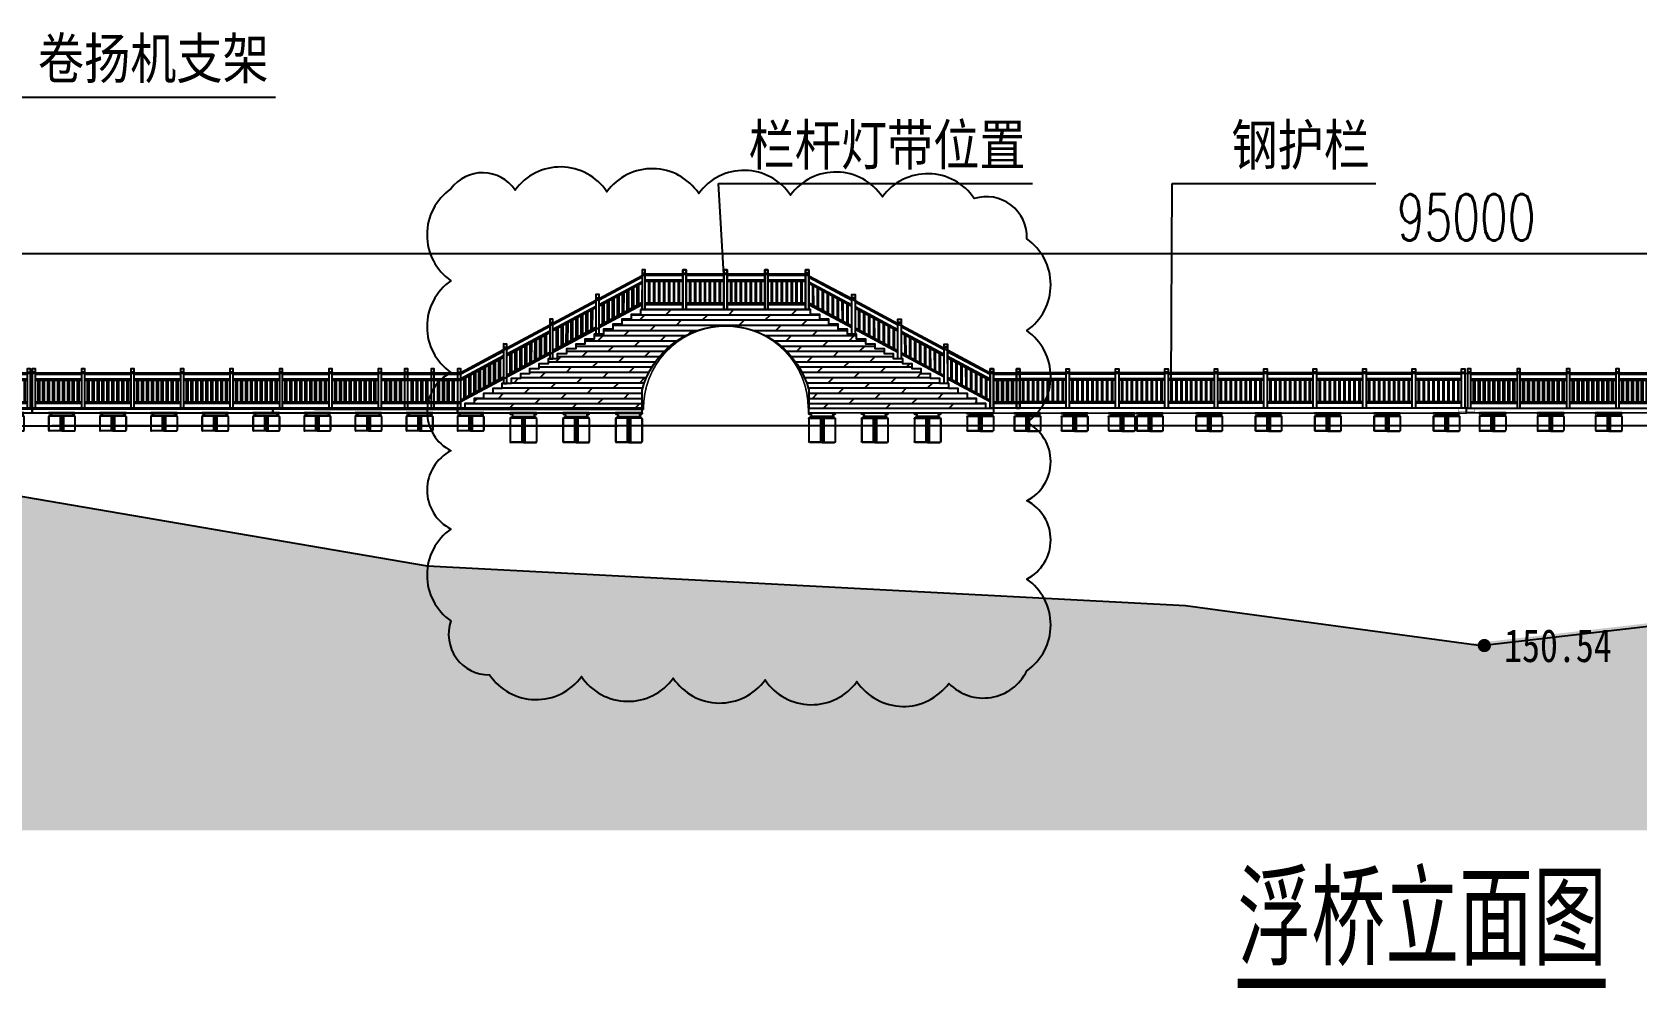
# Model space of a CAD drawing. Header units: millimetres. Extents: x -1471591 to 944464, y -468930 to 547002.
# Drawn here: x -970363 to -921687, y 143863 to 172861 of the extents above; entities that cross this region are included whole.
import ezdxf
from ezdxf.enums import TextEntityAlignment as Align

# ---------------------------------------------------------------- set-up
doc = ezdxf.new("R2010")
doc.units = ezdxf.units.MM
doc.header["$LTSCALE"] = 10
doc.header["$PDMODE"] = 35
for name, color, linetype in [('DIM_LEAD', 3, 'Continuous'), ('DIM_SYMB', 3, 'Continuous'), ('GCD', 252, 'Continuous'), ('L-WATER水景', 5, 'Continuous'), ('PUB_TEXT', 7, 'Continuous'), ('W-FLOAT_BOWL浮筒', 253, 'Continuous'), ('W-PLASTIC_RAILINGS塑木栏杆', 210, 'Continuous'), ('W-STEEL_FRAME钢架', 3, 'Continuous'), ('W-WOOD_FLOOR木地板', 30, 'Continuous')]:
    doc.layers.add(name, color=color, linetype=linetype)
doc.styles.add('_TCH_DIM', font='SIMPLEX.shx', dxfattribs={"bigfont": 'hztxt.shx'})
doc.styles.get("Standard").update_dxf_attribs({"font": 'simplex.shx', "width": 0.8, "bigfont": 'hztxt.shx'})
doc.styles.add('STANDARD_T3', font='simplex.shx', dxfattribs={"width": 0.7, "bigfont": 'hztxt.shx'})
doc.styles.add('宋体', font='', dxfattribs={"height": 1.25, "bigfont": 'hztxt.shx'})
doc.styles.get('宋体').set_extended_font_data('SimSun')
doc.dimstyles.new('W&&400', dxfattribs={"dimtxt": 1400, "dimasz": 400, "dimexe": 1000, "dimexo": 1200, "dimgap": 400, "dimtad": 1, "dimdec": 0, "dimzin": 0, "dimdsep": 46, "dimtxsty": 'STANDARD_T3', "dimcen": 0.09, "dimclrd": 1, "dimclre": 1, "dimclrt": 7, "dimazin": 2, "dimtfac": 1, "dimtdec": 0, "dimtix": 1, "dimtmove": 2, "dimatfit": 3, "dimfxl": 0, "dimtolj": 1, "dimtzin": 0, "dimarcsym": 0})

# ---------------------------------------------------------------- blocks, each defined once
blk = doc.blocks.new('$matou$00000066')
for p, q in [((400, 275), (-400, 275)), ((-400, 275), (-400, 260)), ((-400, 164), (-400, -256)), ((-396, 165), (-396, -256)), ((391, 176), (-391, 176)), ((-387, 183), (-335, 201)), ((-386, 271), (386, 271)), ((-338, 249), (-386, 249)), ((-386, 179), (-334, 197)), ((-338, 245), (-385, 245)), ((-330, 237), (-330, 208)), ((-326, 237), (-326, 208)), ((-326, 205), (326, 205)), ((-50, 176), (-50, -271)), ((0, 176), (0, -271)), ((0, 176), (0, -271)), ((50, 176), (50, -271)), ((326, 237), (326, 208)), ((330, 237), (330, 208)), ((386, 179), (334, 197)), ((387, 183), (335, 201)), ((338, 249), (386, 249)), ((338, 245), (385, 245)), ((396, 165), (396, -256)), ((400, 275), (400, 260)), ((400, 164), (400, -256)), ((0, -271), (-381, -271)), ((0, -275), (-381, -275)), ((0, -271), (381, -271)), ((0, -275), (381, -275))]:
    blk.add_line(p, q)
for centre, radius, start, end in [((-385, 260), 15, 180, 270), ((-380, 164), 20, 109.1798, 180), ((-386, 260), 11, 90, 270), ((-381, 165), 15, 109.1798, 180), ((-338, 237), 12, 0, 90), ((-338, 237), 8, 0, 90), ((-338, 208), 8, 289.1798, 0), ((-338, 208), 12, 289.1798, 0), ((338, 237), 12, 90, 180), ((338, 208), 12, 180, 250.8202), ((338, 237), 8, 90, 180), ((338, 208), 8, 180, 250.8202), ((385, 260), 15, 270, 0), ((386, 260), 11, 270, 90), ((381, 165), 15, 0, 70.8202), ((380, 164), 20, 0, 70.8202), ((-381, -256), 19, 180, 270), ((-381, -256), 15, 180, 270), ((381, -256), 19, 270, 0), ((381, -256), 15, 270, 0)]:
    blk.add_arc(centre, radius, start, end)
blk = doc.blocks.new('*U64')
at = {"layer": 'W-FLOAT_BOWL浮筒', "yscale": -1, "rotation": 180}
blk.add_blockref('$matou$00000066', (0, 0), dxfattribs=at)
blk = doc.blocks.new('*U65')
at = {"color": 0, "linetype": 'ByBlock', "lineweight": -2}
for p in [(0, 0), (1800, 0), (3600, 0), (5400, 0), (7200, 0), (9000, 0)]:
    blk.add_blockref('*U64', p, dxfattribs=at)
blk = doc.blocks.new('*U66')
at = {"layer": 'W-FLOAT_BOWL浮筒', "yscale": -1, "rotation": 180}
blk.add_blockref('$matou$00000066', (0, 0), dxfattribs=at)
blk = doc.blocks.new('*U67')
at = {"color": 0, "linetype": 'ByBlock', "lineweight": -2}
for p in [(0, 0), (1760, 0), (3520, 0), (5280, 0), (7040, 0), (8800, 0)]:
    blk.add_blockref('*U66', p, dxfattribs=at)
blk = doc.blocks.new('GC200')
at = {"layer": 'GCD', "const_width": 0.2, "flags": 128}
blk.add_lwpolyline([(-0.1, 0, 1), (0.1, 0, 1)], format="xyb", close=True, dxfattribs=at)
blk = doc.blocks.new('*D831')
at = {"color": 1, "lineweight": -2, "transparency": 16777216}
for p, q in [((-974363, 162648), (-974363, 167140)), ((-879363, 162648), (-879363, 167140)), ((-973963, 166140), (-879763, 166140))]:
    blk.add_line(p, q, dxfattribs=at)
at = {"color": 1, "transparency": 16777216}
for points in [[(-973963, 166206), (-973963, 166073), (-974363, 166140)], [(-879763, 166206), (-879763, 166073), (-879363, 166140)]]:
    blk.add_solid(points, dxfattribs=at)
at = {"layer": 'Defpoints', "color": 0, "transparency": 16777216}
for p in [(-879363, 166140), (-974363, 161448), (-879363, 161448)]:
    blk.add_point(p, dxfattribs=at)
at = {"color": 7, "transparency": 16777216, "insert": (-926863, 167240), "char_height": 1400, "attachment_point": 5, "style": 'STANDARD_T3'}
blk.add_mtext('\\A1;95000', dxfattribs=at)
blk = doc.blocks.new('*U1518')
at = {"layer": 'W-PLASTIC_RAILINGS塑木栏杆'}
blk.add_lwpolyline([(-20, 330), (20, 330), (20, -330), (-20, -330)], close=True, dxfattribs=at)
blk = doc.blocks.new('*U1517')
at = {"layer": 'W-PLASTIC_RAILINGS塑木栏杆', "color": 0, "linetype": 'ByBlock', "lineweight": -2}
for p in [(0, 0), (150, 0), (300, 0), (450, 0), (600, 0), (750, 0)]:
    blk.add_blockref('*U1518', p, dxfattribs=at)
at = {"layer": 'W-PLASTIC_RAILINGS塑木栏杆', "color": 0, "linetype": 'ByBlock', "lineweight": -2, "transparency": 16777216}
blk.add_blockref('*U1518', (900, 0), dxfattribs=at)
blk = doc.blocks.new('*U1507')
at = {"layer": 'W-PLASTIC_RAILINGS塑木栏杆'}
for p, q in [((-570, 600), (-670, 600)), ((-670, 600), (-670, -600)), ((-570, 600), (-670, 600)), ((-670, 600), (-670, -600)), ((-670, 500), (-570, 500)), ((-570, -600), (-570, 600)), ((-570, -600), (-570, 600)), ((570, 500), (670, 500)), ((-670, 480), (-570, 480)), ((-570, 476), (570, 476)), ((-570, 436), (570, 436)), ((-570, 296), (570, 296)), ((-570, 256), (570, 256)), ((570, 480), (670, 480)), ((-570, -404), (570, -404)), ((-570, -449), (570, -449)), ((-670, -600), (-570, -600)), ((-670, -600), (-570, -600))]:
    blk.add_line(p, q, dxfattribs=at)
for points in [[(-670, -600), (-570, -600), (-570, 600), (-670, 600)], [(570, -600), (670, -600), (670, 600), (570, 600)], [(670, -600), (570, -600), (570, 600), (670, 600)]]:
    blk.add_lwpolyline(points, close=True, dxfattribs=at)
at = {"layer": 'W-PLASTIC_RAILINGS塑木栏杆', "xscale": -1}
blk.add_blockref('*U1517', (450, -74), dxfattribs=at)
blk = doc.blocks.new('*U1508')
at = {"color": 0, "linetype": 'ByBlock', "lineweight": -2, "transparency": 16777216}
for p in [(0, 0), (1240, 0), (2480, 0), (3720, 0)]:
    blk.add_blockref('*U1507', p, dxfattribs=at)
blk = doc.blocks.new('*U1519')
at = {"layer": 'W-PLASTIC_RAILINGS塑木栏杆'}
blk.add_lwpolyline([(114, 0), (159, 0), (-124, -526), (-169, -526)], close=True, dxfattribs=at)
blk = doc.blocks.new('*U1520')
at = {"layer": 'W-PLASTIC_RAILINGS塑木栏杆', "color": 0, "linetype": 'ByBlock', "lineweight": -2, "transparency": 16777216, "rotation": 28.17859010995901}
for p in [(-507021, -259483), (-506871, -259403), (-506721, -259322), (-507770, -259884), (-507620, -259804), (-507470, -259724), (-507321, -259643), (-507171, -259563)]:
    blk.add_blockref('*U1519', p, dxfattribs=at)
blk = doc.blocks.new('*U1513')
at = {"layer": 'W-PLASTIC_RAILINGS塑木栏杆'}
for p, q in [((1795, 562), (320, 580)), ((1817, 602), (342, 620)), ((346, 834), (433, 785)), ((346, 834), (433, 785)), ((346, 834), (433, 785)), ((355, 851), (443, 803)), ((355, 851), (443, 803)), ((355, 851), (443, 803)), ((1884, 724), (409, 742)), ((1906, 764), (431, 782)), ((1934, 814), (2021, 766)), ((1934, 814), (2021, 766)), ((1934, 814), (2021, 766)), ((1943, 832), (2031, 784)), ((1943, 832), (2031, 784)), ((1943, 832), (2031, 784)), ((1485, 0), (10, 18)), ((1506, 40), (32, 58))]:
    blk.add_line(p, q, dxfattribs=at)
for points in [[(-176, -112), (-88, -160), (491, 890), (403, 939)], [(-176, -112), (-88, -160), (491, 890), (403, 939)], [(-176, -112), (-88, -160), (491, 890), (403, 939)], [(1412, -131), (1500, -180), (2079, 871), (1992, 919)], [(1412, -131), (1500, -180), (2079, 871), (1992, 919)], [(1412, -131), (1500, -180), (2079, 871), (1992, 919)]]:
    blk.add_lwpolyline(points, close=True, dxfattribs=at)
at = {"layer": 'W-PLASTIC_RAILINGS塑木栏杆', "rotation": 331.1254808065768}
blk.add_blockref('*U1520', (570466, -17043), dxfattribs=at)
blk = doc.blocks.new('*U1514')
at = {"color": 0, "linetype": 'ByBlock', "lineweight": -2, "transparency": 16777216, "rotation": 28.87451919342321}
blk.add_blockref('*U1513', (-469610, -271735), dxfattribs=at)
blk = doc.blocks.new('*U1509')
at = {"rotation": 331.8214098900404}
blk.add_blockref('*U1514', (542261, 17751), dxfattribs=at)
blk = doc.blocks.new('*U1510')
at = {"color": 0, "linetype": 'ByBlock', "lineweight": -2, "transparency": 16777216, "rotation": 28.17859010995937}
for p in [(-953164, 163901), (-954564, 163152), (-955964, 162402), (-957363, 161652)]:
    blk.add_blockref('*U1509', p, dxfattribs=at)
blk = doc.blocks.new('*U1521')
at = {"layer": 'W-PLASTIC_RAILINGS塑木栏杆'}
blk.add_lwpolyline([(114, 0), (159, 0), (-124, -526), (-169, -526)], close=True, dxfattribs=at)
blk = doc.blocks.new('*U1522')
at = {"layer": 'W-PLASTIC_RAILINGS塑木栏杆', "color": 0, "linetype": 'ByBlock', "lineweight": -2, "transparency": 16777216, "rotation": 28.17859010995901}
for p in [(-507021, -259483), (-506871, -259403), (-506721, -259322), (-507770, -259884), (-507620, -259804), (-507470, -259724), (-507321, -259643), (-507171, -259563)]:
    blk.add_blockref('*U1521', p, dxfattribs=at)
blk = doc.blocks.new('*U1515')
at = {"layer": 'W-PLASTIC_RAILINGS塑木栏杆'}
for p, q in [((1795, 562), (320, 580)), ((1817, 602), (342, 620)), ((346, 834), (433, 785)), ((346, 834), (433, 785)), ((346, 834), (433, 785)), ((355, 851), (443, 803)), ((355, 851), (443, 803)), ((355, 851), (443, 803)), ((1884, 724), (409, 742)), ((1906, 764), (431, 782)), ((1934, 814), (2021, 766)), ((1934, 814), (2021, 766)), ((1934, 814), (2021, 766)), ((1943, 832), (2031, 784)), ((1943, 832), (2031, 784)), ((1943, 832), (2031, 784)), ((1485, 0), (10, 18)), ((1506, 40), (32, 58))]:
    blk.add_line(p, q, dxfattribs=at)
for points in [[(-176, -112), (-88, -160), (491, 890), (403, 939)], [(-176, -112), (-88, -160), (491, 890), (403, 939)], [(-176, -112), (-88, -160), (491, 890), (403, 939)], [(1412, -131), (1500, -180), (2079, 871), (1992, 919)], [(1412, -131), (1500, -180), (2079, 871), (1992, 919)], [(1412, -131), (1500, -180), (2079, 871), (1992, 919)]]:
    blk.add_lwpolyline(points, close=True, dxfattribs=at)
at = {"layer": 'W-PLASTIC_RAILINGS塑木栏杆', "rotation": 331.1254808065768}
blk.add_blockref('*U1522', (570466, -17043), dxfattribs=at)
blk = doc.blocks.new('*U1516')
at = {"color": 0, "linetype": 'ByBlock', "lineweight": -2, "transparency": 16777216, "rotation": 28.87451919342321}
blk.add_blockref('*U1515', (-469610, -271735), dxfattribs=at)
blk = doc.blocks.new('*U1511')
at = {"rotation": 331.8214098900404}
blk.add_blockref('*U1516', (542261, 17751), dxfattribs=at)
blk = doc.blocks.new('*U1512')
at = {"color": 0, "linetype": 'ByBlock', "lineweight": -2, "transparency": 16777216, "rotation": 28.17859010995963}
for p in [(-465410, -269465), (-466810, -270215), (-468210, -270965), (-469610, -271715)]:
    blk.add_blockref('*U1511', p, dxfattribs=at)
blk = doc.blocks.new('*U1504')
at = {"layer": 'W-FLOAT_BOWL浮筒', "yscale": -1.636363636362559, "rotation": 180}
blk.add_blockref('$matou$00000066', (0, 0), dxfattribs=at)
blk = doc.blocks.new('*U1503')
at = {"color": 0, "linetype": 'ByBlock', "lineweight": -2}
for p in [(0, 0), (1600, 0), (3200, 0)]:
    blk.add_blockref('*U1504', p, dxfattribs=at)
blk = doc.blocks.new('*U1506')
at = {"layer": 'W-FLOAT_BOWL浮筒', "yscale": -1.636363636362559, "rotation": 180}
blk.add_blockref('$matou$00000066', (0, 0), dxfattribs=at)
blk = doc.blocks.new('*U1505')
at = {"color": 0, "linetype": 'ByBlock', "lineweight": -2}
for p in [(0, 0), (1600, 0), (3200, 0)]:
    blk.add_blockref('*U1506', p, dxfattribs=at)
blk = doc.blocks.new('*U1523')
at = {"layer": 'W-FLOAT_BOWL浮筒', "yscale": -1, "rotation": 180}
blk.add_blockref('$matou$00000066', (0, 0), dxfattribs=at)
blk = doc.blocks.new('*U1524')
at = {"color": 0, "linetype": 'ByBlock', "lineweight": -2, "transparency": 16777216}
for p in [(0, 0), (1430, 0), (2860, 0), (4290, 0)]:
    blk.add_blockref('*U1523', p, dxfattribs=at)
blk = doc.blocks.new('*U1527')
at = {"layer": 'W-PLASTIC_RAILINGS塑木栏杆'}
blk.add_lwpolyline([(-20, 330), (20, 330), (20, -330), (-20, -330)], close=True, dxfattribs=at)
blk = doc.blocks.new('*U1528')
at = {"layer": 'W-PLASTIC_RAILINGS塑木栏杆', "color": 0, "linetype": 'ByBlock', "lineweight": -2}
for p in [(0, 0), (150, 0), (300, 0), (450, 0), (600, 0), (750, 0), (900, 0), (1050, 0), (1200, 0)]:
    blk.add_blockref('*U1527', p, dxfattribs=at)
blk = doc.blocks.new('*U1525')
at = {"layer": 'W-PLASTIC_RAILINGS塑木栏杆'}
for p, q in [((-700, 500), (-800, 500)), ((700, 500), (800, 500)), ((-700, 480), (-800, 480)), ((-700, 476), (700, 476)), ((-700, 436), (700, 436)), ((-700, 296), (700, 296)), ((-700, 256), (700, 256)), ((700, 480), (800, 480)), ((-700, -404), (700, -404)), ((-700, -449), (700, -449))]:
    blk.add_line(p, q, dxfattribs=at)
for points in [[(-800, -600), (-700, -600), (-700, 600), (-800, 600)], [(700, -600), (800, -600), (800, 600), (700, 600)]]:
    blk.add_lwpolyline(points, close=True, dxfattribs=at)
blk.add_blockref('*U1528', (-600, -74), dxfattribs=at)
blk = doc.blocks.new('*U1526')
at = {"color": 0, "linetype": 'ByBlock', "lineweight": -2, "transparency": 16777216}
for p in [(0, 0), (1500, 0), (3000, 0), (4500, 0), (6000, 0), (7500, 0), (9000, 0), (10500, 0), (12000, 0)]:
    blk.add_blockref('*U1525', p, dxfattribs=at)
blk = doc.blocks.new('*U1532')
at = {"layer": 'W-PLASTIC_RAILINGS塑木栏杆'}
blk.add_lwpolyline([(-20, 330), (20, 330), (20, -330), (-20, -330)], close=True, dxfattribs=at)
blk = doc.blocks.new('*U1531')
at = {"layer": 'W-PLASTIC_RAILINGS塑木栏杆', "color": 0, "linetype": 'ByBlock', "lineweight": -2}
for p in [(0, 0), (150, 0), (300, 0), (450, 0)]:
    blk.add_blockref('*U1532', p, dxfattribs=at)
blk = doc.blocks.new('*U1530')
at = {"layer": 'W-PLASTIC_RAILINGS塑木栏杆'}
for p, q in [((-450, 500), (-350, 500)), ((350, 500), (450, 500)), ((-450, 480), (-350, 480)), ((-350, 476), (450, 476)), ((-350, 436), (450, 436)), ((-350, 296), (450, 296)), ((-350, 256), (450, 256)), ((350, 480), (450, 480)), ((-350, -404), (450, -404)), ((-350, -449), (450, -449))]:
    blk.add_line(p, q, dxfattribs=at)
for points in [[(-450, -600), (-350, -600), (-350, 600), (-450, 600)], [(350, -600), (450, -600), (450, 600), (350, 600)]]:
    blk.add_lwpolyline(points, close=True, dxfattribs=at)
blk.add_blockref('*U1531', (-225, -74), dxfattribs=at)
blk = doc.blocks.new('*U1529')
at = {"color": 0, "linetype": 'ByBlock', "lineweight": -2}
blk.add_blockref('*U1530', (0, 0), dxfattribs=at)
blk = doc.blocks.new('*U1535')
at = {"layer": 'W-PLASTIC_RAILINGS塑木栏杆'}
blk.add_lwpolyline([(-20, 330), (20, 330), (20, -330), (-20, -330)], close=True, dxfattribs=at)
blk = doc.blocks.new('*U1536')
at = {"layer": 'W-PLASTIC_RAILINGS塑木栏杆', "color": 0, "linetype": 'ByBlock', "lineweight": -2}
for p in [(0, 0), (150, 0), (300, 0), (450, 0), (600, 0), (750, 0), (900, 0), (1050, 0), (1200, 0)]:
    blk.add_blockref('*U1535', p, dxfattribs=at)
blk = doc.blocks.new('*U1533')
at = {"layer": 'W-PLASTIC_RAILINGS塑木栏杆'}
for p, q in [((-700, 500), (-800, 500)), ((700, 500), (800, 500)), ((-700, 480), (-800, 480)), ((-700, 476), (700, 476)), ((-700, 436), (700, 436)), ((-700, 296), (700, 296)), ((-700, 256), (700, 256)), ((700, 480), (800, 480)), ((-700, -404), (700, -404)), ((-700, -449), (700, -449))]:
    blk.add_line(p, q, dxfattribs=at)
for points in [[(-800, -600), (-700, -600), (-700, 600), (-800, 600)], [(700, -600), (800, -600), (800, 600), (700, 600)]]:
    blk.add_lwpolyline(points, close=True, dxfattribs=at)
blk.add_blockref('*U1536', (-600, -74), dxfattribs=at)
blk = doc.blocks.new('*U1534')
at = {"color": 0, "linetype": 'ByBlock', "lineweight": -2, "transparency": 16777216}
for p in [(0, 0), (1500, 0), (3000, 0), (4500, 0), (6000, 0), (7500, 0), (9000, 0), (10500, 0), (12000, 0)]:
    blk.add_blockref('*U1533', p, dxfattribs=at)
blk = doc.blocks.new('*U1554')
at = {"layer": 'W-PLASTIC_RAILINGS塑木栏杆'}
blk.add_lwpolyline([(-20, 330), (20, 330), (20, -330), (-20, -330)], close=True, dxfattribs=at)
blk = doc.blocks.new('*U1553')
at = {"layer": 'W-PLASTIC_RAILINGS塑木栏杆', "color": 0, "linetype": 'ByBlock', "lineweight": -2}
for p in [(0, 0), (150, 0), (300, 0), (450, 0)]:
    blk.add_blockref('*U1554', p, dxfattribs=at)
blk = doc.blocks.new('*U1550')
at = {"layer": 'W-PLASTIC_RAILINGS塑木栏杆'}
for p, q in [((-450, 500), (-350, 500)), ((350, 500), (450, 500)), ((-450, 480), (-350, 480)), ((-350, 476), (450, 476)), ((-350, 436), (450, 436)), ((-350, 296), (450, 296)), ((-350, 256), (450, 256)), ((350, 480), (450, 480)), ((-350, -404), (450, -404)), ((-350, -449), (450, -449))]:
    blk.add_line(p, q, dxfattribs=at)
for points in [[(-450, -600), (-350, -600), (-350, 600), (-450, 600)], [(350, -600), (450, -600), (450, 600), (350, 600)]]:
    blk.add_lwpolyline(points, close=True, dxfattribs=at)
blk.add_blockref('*U1553', (-225, -74), dxfattribs=at)
blk = doc.blocks.new('*U1549')
at = {"color": 0, "linetype": 'ByBlock', "lineweight": -2, "transparency": 16777216}
for p in [(-1600, 0), (-800, 0)]:
    blk.add_blockref('*U1550', p, dxfattribs=at)
at = {"color": 0, "linetype": 'ByBlock', "lineweight": -2}
blk.add_blockref('*U1550', (0, 0), dxfattribs=at)
blk = doc.blocks.new('*U1544')
at = {"layer": 'W-PLASTIC_RAILINGS塑木栏杆'}
blk.add_lwpolyline([(-20, 330), (20, 330), (20, -330), (-20, -330)], close=True, dxfattribs=at)
blk = doc.blocks.new('*U1543')
at = {"layer": 'W-PLASTIC_RAILINGS塑木栏杆', "color": 0, "linetype": 'ByBlock', "lineweight": -2}
for p in [(0, 0), (150, 0), (300, 0), (450, 0), (600, 0), (750, 0), (900, 0)]:
    blk.add_blockref('*U1544', p, dxfattribs=at)
at = {"layer": 'W-PLASTIC_RAILINGS塑木栏杆', "color": 0, "linetype": 'ByBlock', "lineweight": -2, "transparency": 16777216}
for p in [(1050, 0), (1200, 0), (1350, 0), (1500, 0), (1650, 0)]:
    blk.add_blockref('*U1544', p, dxfattribs=at)
blk = doc.blocks.new('*U1546')
at = {"layer": 'W-PLASTIC_RAILINGS塑木栏杆'}
blk.add_lwpolyline([(-20, 330), (20, 330), (20, -330), (-20, -330)], close=True, dxfattribs=at)
blk = doc.blocks.new('*U1545')
at = {"layer": 'W-PLASTIC_RAILINGS塑木栏杆', "color": 0, "linetype": 'ByBlock', "lineweight": -2}
for p in [(0, 0), (150, 0), (300, 0), (450, 0), (600, 0), (750, 0), (900, 0)]:
    blk.add_blockref('*U1546', p, dxfattribs=at)
at = {"layer": 'W-PLASTIC_RAILINGS塑木栏杆', "color": 0, "linetype": 'ByBlock', "lineweight": -2, "transparency": 16777216}
for p in [(1050, 0), (1200, 0), (1350, 0), (1500, 0), (1650, 0)]:
    blk.add_blockref('*U1546', p, dxfattribs=at)
blk = doc.blocks.new('*U1551')
at = {"layer": 'W-PLASTIC_RAILINGS塑木栏杆'}
blk.add_lwpolyline([(-20, 330), (20, 330), (20, -330), (-20, -330)], close=True, dxfattribs=at)
blk = doc.blocks.new('*U1552')
at = {"layer": 'W-PLASTIC_RAILINGS塑木栏杆', "color": 0, "linetype": 'ByBlock', "lineweight": -2}
for p in [(0, 0), (150, 0), (300, 0), (450, 0), (600, 0), (750, 0), (900, 0), (1050, 0), (1200, 0)]:
    blk.add_blockref('*U1551', p, dxfattribs=at)
blk = doc.blocks.new('*U1547')
at = {"layer": 'W-PLASTIC_RAILINGS塑木栏杆'}
for p, q in [((-700, 500), (-800, 500)), ((700, 500), (800, 500)), ((-700, 480), (-800, 480)), ((-700, 476), (700, 476)), ((-700, 436), (700, 436)), ((-700, 296), (700, 296)), ((-700, 256), (700, 256)), ((700, 480), (800, 480)), ((-700, -404), (700, -404)), ((-700, -449), (700, -449))]:
    blk.add_line(p, q, dxfattribs=at)
for points in [[(-800, -600), (-700, -600), (-700, 600), (-800, 600)], [(700, -600), (800, -600), (800, 600), (700, 600)]]:
    blk.add_lwpolyline(points, close=True, dxfattribs=at)
blk.add_blockref('*U1552', (-600, -74), dxfattribs=at)
blk = doc.blocks.new('*U1548')
at = {"color": 0, "linetype": 'ByBlock', "lineweight": -2, "transparency": 16777216}
for p in [(0, 0), (1500, 0), (3000, 0), (4500, 0), (6000, 0), (7500, 0), (9000, 0)]:
    blk.add_blockref('*U1547', p, dxfattribs=at)
blk = doc.blocks.new('*U1541')
blk.add_line((-7316, -600), (-7416, -600))
at = {"layer": 'W-PLASTIC_RAILINGS塑木栏杆'}
for p, q in [((-8469, 500), (-8369, 500)), ((-6569, 500), (-6469, 500)), ((-6569, 500), (-6469, 500)), ((-4669, 500), (-4569, 500)), ((-8481, -600), (-8138, 257)), ((-8469, 480), (-8369, 480)), ((-8374, -600), (-8067, 165)), ((-8369, 476), (-6569, 476)), ((-8369, 436), (-6569, 436)), ((-8369, 296), (-6569, 296)), ((-8369, 256), (-6569, 256)), ((-6569, 480), (-6469, 480)), ((-6569, 480), (-6469, 480)), ((-6469, 476), (-4669, 476)), ((-6469, 436), (-4669, 436)), ((-6469, 296), (-4669, 296)), ((-6469, 256), (-4669, 256)), ((-4669, 480), (-4569, 480)), ((-8369, -404), (-6569, -404)), ((-8369, -449), (-6569, -449)), ((-6469, -404), (-4669, -404)), ((-6469, -449), (-4669, -449))]:
    blk.add_line(p, q, dxfattribs=at)
for points in [[(-8469, -600), (-8369, -600), (-8369, 600), (-8469, 600)], [(-6569, -600), (-6469, -600), (-6469, 600), (-6569, 600)], [(-6569, -600), (-6469, -600), (-6469, 600), (-6569, 600)], [(-4669, -600), (-4569, -600), (-4569, 600), (-4669, 600)]]:
    blk.add_lwpolyline(points, close=True, dxfattribs=at)
for name, p in [('*U1548', (-3719, 0)), ('*U1549', (8031, 0))]:
    blk.add_blockref(name, p)
at = {"layer": 'W-PLASTIC_RAILINGS塑木栏杆', "xscale": -1}
for name, p in [('*U1543', (-6644, -74)), ('*U1545', (-4744, -74))]:
    blk.add_blockref(name, p, dxfattribs=at)
blk = doc.blocks.new('*U1542')
at = {"color": 0, "linetype": 'ByBlock', "lineweight": -2, "transparency": 16777216}
blk.add_blockref('*U1541', (0, 0), dxfattribs=at)
blk = doc.blocks.new('*U1569')
at = {"layer": 'W-FLOAT_BOWL浮筒', "xscale": -1, "yscale": -1, "rotation": 180.0000000000667}
blk.add_blockref('$matou$00000066', (0, 0), dxfattribs=at)
blk = doc.blocks.new('*U1570')
at = {"color": 0, "linetype": 'ByBlock', "lineweight": -2, "transparency": 16777216}
for p in [(-13950, 0), (-12400, 0), (-10850, 0), (-9300, 0), (-7750, 0), (-6200, 0), (-4650, 0), (-3100, 0), (-1550, 0), (0, 0)]:
    blk.add_blockref('*U1569', p, dxfattribs=at)

msp = doc.modelspace()

# ---------------------------------------------------------------- hatches: boundary and pattern name
at = {"layer": 'L-WATER水景'}
h = msp.add_hatch(dxfattribs=at)
h.set_pattern_fill('AR-SAND', color=8, scale=500)
h.set_pattern_definition([(37.5, (-855639.2, 167754.5), (-40.001, 1223.533), [0, -965.2, 0, -1079.5, 0, -1031.875]), (7.5, (-855639.2, 167754.5), (1123.81, 1792.063), [0, -520.7, 0, -869.95, 0, -333.375]), (327.5, (-856420.2, 167754.5), (1977.481, 3.593), [0, -317.5, 0, -1143, 0, -1492.25]), (317.5, (-856420.2, 167754.5), (1908.89, 557.323), [0, -158.75, 0, -749.3, 0, -857.25])])
edge = h.paths.add_edge_path()
edge.add_line((-873707.5, 154248.9), (-873707.5, 162308.9))
edge.add_line((-873707.5, 162308.9), (-881594.4, 159872.2))
edge.add_line((-881594.4, 159872.2), (-889877.9, 157617.9))
edge.add_line((-889877.9, 157617.9), (-910570.9, 156163.7))
edge.add_arc((-910670.8, 156158.9), 100, -0.52171, 2.75627, ccw=False)
edge.add_arc((-910670.8, 156158.9), 100, 186.52093, 359.47829, ccw=False)
edge.add_line((-910770.1, 156147.5), (-927108.4, 154262.7))
edge.add_arc((-927207.5, 154248.9), 100, 0, 7.93741, ccw=False)
edge.add_line((-927107.5, 154248.9), (-873707.5, 154248.9))
h = msp.add_hatch(dxfattribs=at)
h.set_pattern_fill('AR-SAND', color=8, scale=500)
h.set_pattern_definition([(37.5, (-854747.2, 167754.5), (-40.001, 1223.533), [0, -965.2, 0, -1079.5, 0, -1031.875]), (7.5, (-854747.2, 167754.5), (1123.808, 1792.063), [0, -520.7, 0, -869.95, 0, -333.375]), (327.5, (-855528.2, 167754.5), (1977.481, 3.593), [0, -317.5, 0, -1143, 0, -1492.25]), (317.5, (-855528.2, 167754.5), (1908.89, 557.323), [0, -158.75, 0, -749.3, 0, -857.25])])
h.paths.add_polyline_path([(-958366.2, 156658), (-973856.8, 159298.3), (-979856.8, 160914.9), (-979856.8, 154248.9), (-926482, 154248.9), (-935377.8, 155458.9)])
h = msp.add_hatch(dxfattribs=at)
h.set_pattern_fill('AR-SAND', color=8, scale=500)
h.set_pattern_definition([(37.5, (26228.5, -66836.8), (-40.0008, 1223.5331), [0, -965.2, 0, -1079.5, 0, -1031.875]), (7.5, (26228.5, -66836.8), (1123.8082, 1792.0628), [0, -520.7, 0, -869.95, 0, -333.375]), (327.5, (25447.5, -66836.8), (1977.4809, 3.593), [0, -317.5, 0, -1143, 0, -1492.25]), (317.5, (25447.5, -66836.8), (1908.891, 557.3233), [0, -158.75, 0, -749.3, 0, -857.25])])
h.paths.add_polyline_path([(-999908.3, 154248.9), (-999908.3, 148640), (-854016.7, 148640), (-854016.7, 154248.9)])
at = {"layer": 'W-WOOD_FLOOR木地板'}
h = msp.add_hatch(dxfattribs=at)
h.set_pattern_fill('DOLMIT', color=256, scale=200)
h.set_pattern_definition([(0, (-487753.83, 433366.3), (0, 158.74841), []), (45, (-487753.83, 433366.3), (-317.4966, 317.4966), [224.50425, -449.008])])
h.paths.add_polyline_path([(-952753.5, 163848), (-953033.5, 163848), (-953033.5, 163698), (-953313.5, 163698), (-953313.5, 163548), (-953593.5, 163548), (-953593.5, 163398), (-953873.5, 163398), (-953873.5, 163248), (-954153.5, 163248), (-954153.5, 163098), (-954433.5, 163098), (-954433.5, 162948), (-954713.5, 162948), (-954713.5, 162798), (-954993.5, 162798), (-954993.5, 162648), (-955273.5, 162648), (-955273.5, 162498), (-955553.5, 162498), (-955553.5, 162348), (-955833.5, 162348), (-955833.5, 162198), (-956113.5, 162198), (-956113.5, 162048), (-956393.5, 162048), (-956393.5, 161898), (-956673.5, 161898), (-956673.5, 161748), (-956953.5, 161748), (-956953.5, 161598), (-957233.5, 161598), (-957233.5, 161448), (-951863.5, 161448.8), (-951863.5, 162000.6, -0.7697893), (-946803.5, 162000.6), (-946803.4, 161451.3), (-941433.5, 161448), (-941433.5, 161598), (-941713.5, 161598), (-941713.5, 161748), (-941993.5, 161748), (-941993.5, 161898), (-942273.5, 161898), (-942273.5, 162048), (-942553.5, 162048), (-942553.5, 162198), (-942833.5, 162198), (-942833.5, 162348), (-943113.5, 162348), (-943113.5, 162498), (-943393.5, 162498), (-943393.5, 162648), (-943673.5, 162648), (-943673.5, 162798), (-943953.5, 162798), (-943953.5, 162948), (-944233.5, 162948), (-944233.5, 163098), (-944513.5, 163098), (-944513.5, 163248), (-944793.5, 163248), (-944793.5, 163398), (-945073.5, 163398), (-945073.5, 163548), (-945353.5, 163548), (-945353.5, 163698), (-945633.5, 163698), (-945633.5, 163848), (-945913.5, 163848), (-945913.5, 163998), (-946193.5, 163998), (-946193.5, 164148), (-946473.5, 164148), (-946473.5, 164298), (-946753.5, 164298), (-946753.5, 164348), (-946753.5, 164448), (-951913.5, 164448), (-951913.5, 164348), (-951913.5, 164298), (-952193.5, 164298), (-952193.5, 164148), (-952473.5, 164148), (-952473.5, 163998), (-952753.5, 163998)])

# ---------------------------------------------------------------- linework, layer by layer
msp.add_line((-957363.4, 161651.7), (-951863.5, 164598.2))
msp.add_lwpolyline([(-957659.2, 168104.9, 0.5205671), (-957659.2, 165318.4, 0.5205671), (-957659.2, 162531.9, 0.6108913), (-957659.2, 160157.4, 0.6108913), (-957659.2, 157783, 0.5205671), (-957659.2, 154996.5, 0.5205671), (-956487.4, 153360.3, 0.5205671), (-953701.4, 153308.8, 0.5205671), (-950915.4, 153257.4, 0.5205671), (-948129.4, 153205.9, 0.5205671), (-945343.4, 153154.4, 0.5205671), (-942557.4, 153102.9, 0.5205671), (-940192.8, 153480.7, 0.5205671), (-940192.8, 156267.2, 0.6108913), (-940192.8, 158641.7, 0.6108913), (-940192.8, 161016.2, 0.5205671), (-940192.8, 163802.7, 0.5205671), (-940192.8, 166589.1, 0.5205671), (-941786, 167811.6, 0.5205671), (-944572, 167863.1, 0.5205671), (-947358, 167914.6, 0.5205671), (-950144, 167966, 0.5205671), (-952930, 168017.5, 0.5205671), (-955716, 168069, 0.5205671)], format="xyb", close=True)
at = {"const_width": 50}
msp.add_lwpolyline([(-974330.3, 162498.5), (-957363.4, 162507.5), (-951764.1, 165506.5), (-946903.5, 165507), (-941303.5, 162500), (-912423.4, 162503.5), (-906823.4, 165500.5), (-901963.4, 165506), (-896363.4, 162503.8), (-879513.4, 162503.8)], dxfattribs=at)
msp.add_lwpolyline([(-974363.4, 161425.5), (-951818.3, 161408, -1.0079772), (-946823.3, 161447.7), (-906923.4, 161448.8, -0.9959278), (-901863.4, 161448.8), (-879400.9, 161447.7)], format="xyb", dxfattribs=at)
at = {"color": 3}
for points in [[(-974363.4, 161307.7), (-970363.4, 161307.7), (-970363.4, 161447.7), (-974363.4, 161447.7)], [(-970363.4, 161307.7), (-963063.4, 161307.7), (-963063.4, 161447.7), (-970363.4, 161447.7)], [(-963063.4, 161307.7), (-957463.4, 161307.7), (-957463.4, 161447.7), (-963063.4, 161447.7)]]:
    msp.add_lwpolyline(points, close=True, dxfattribs=at)
at = {"color": 2, "const_width": 10}
msp.add_lwpolyline([(-927108.1, 161347.7), (-926608.1, 161347.7), (-926608.1, 161447.7), (-927108.1, 161447.7)], close=True, dxfattribs=at)
at = {"layer": 'DIM_LEAD'}
for p, q in [((-971673, 170890.3), (-962976.3, 170890.3)), ((-949383.5, 165506.7), (-949546.5, 168270.4)), ((-949546.5, 168270.4), (-940020.5, 168270.4)), ((-935814.8, 162158.3), (-935779.5, 168268)), ((-935779.5, 168268), (-929608.5, 168268))]:
    msp.add_line(p, q, dxfattribs=at)
at = {"layer": 'DIM_SYMB', "const_width": 280}
msp.add_lwpolyline([(-933798.9, 144003), (-922638.6, 144003)], dxfattribs=at)
at = {"layer": 'L-WATER水景'}
for p, q in [((-982007.1, 160914.9), (-952598.7, 160914.9)), ((-860949.5, 160914.9), (-969764.8, 160914.9))]:
    msp.add_line(p, q, dxfattribs=at)
msp.add_lwpolyline([(-884855.1, 158741.8), (-884855.1, 158741.8), (-885983.8, 158516.2), (-895745.3, 157158.9), (-909779.7, 156158.9), (-926415.1, 154239.8), (-935377.8, 155458.9), (-958366.2, 156658), (-974133, 159362.7), (-975587.6, 159924.6), (-977640, 160914.9)], dxfattribs=at)
at = {"layer": 'W-STEEL_FRAME钢架', "color": 6}
for points in [[(-951863.5, 161448.8), (-957463.4, 161447.7), (-957463.4, 161308.8), (-951863.5, 161308.8)], [(-946803.5, 161451.3), (-941203.4, 161447.7), (-941203.4, 161304.7), (-946803.5, 161311.3)]]:
    msp.add_lwpolyline(points, close=True, dxfattribs=at)
at = {"layer": 'W-STEEL_FRAME钢架', "color": 3}
for points in [[(-926858.1, 161451.3), (-941203.4, 161447.7), (-941203.4, 161304.7), (-926858.1, 161311.3)], [(-926858.1, 161451.3), (-912512.7, 161447.7), (-912512.7, 161304.7), (-926858.1, 161311.3)]]:
    msp.add_lwpolyline(points, close=True, dxfattribs=at)
at = {"layer": 'W-WOOD_FLOOR木地板'}
msp.add_lwpolyline([(-951913.5, 164448), (-951913.5, 164348), (-951913.5, 164298), (-952193.5, 164298), (-952193.5, 164148), (-952473.5, 164148), (-952473.5, 163998), (-952753.5, 163998), (-952753.5, 163848), (-953033.5, 163848), (-953033.5, 163698), (-953313.5, 163698), (-953313.5, 163548), (-953593.5, 163548), (-953593.5, 163398), (-953873.5, 163398), (-953873.5, 163248), (-954153.5, 163248), (-954153.5, 163098), (-954433.5, 163098), (-954433.5, 162948), (-954713.5, 162948), (-954713.5, 162798), (-954993.5, 162798), (-954993.5, 162648), (-955273.5, 162648), (-955273.5, 162498), (-955553.5, 162498), (-955553.5, 162348), (-955833.5, 162348), (-955833.5, 162198), (-956113.5, 162198), (-956113.5, 162048), (-956393.5, 162048), (-956393.5, 161898), (-956673.5, 161898), (-956673.5, 161748), (-956953.5, 161748), (-956953.5, 161598), (-957233.5, 161598), (-957233.5, 161448), (-951863.5, 161448.8), (-951863.5, 162000.6, -0.7697893), (-946803.5, 162000.6), (-946803.4, 161451.3), (-941433.5, 161448), (-941433.5, 161598), (-941713.5, 161598), (-941713.5, 161748), (-941993.5, 161748), (-941993.5, 161898), (-942273.5, 161898), (-942273.5, 162048), (-942553.5, 162048), (-942553.5, 162198), (-942833.5, 162198), (-942833.5, 162348), (-943113.5, 162348), (-943113.5, 162498), (-943393.5, 162498), (-943393.5, 162648), (-943673.5, 162648), (-943673.5, 162798), (-943953.5, 162798), (-943953.5, 162948), (-944233.5, 162948), (-944233.5, 163098), (-944513.5, 163098), (-944513.5, 163248), (-944793.5, 163248), (-944793.5, 163398), (-945073.5, 163398), (-945073.5, 163548), (-945353.5, 163548), (-945353.5, 163698), (-945633.5, 163698), (-945633.5, 163848), (-945913.5, 163848), (-945913.5, 163998), (-946193.5, 163998), (-946193.5, 164148), (-946473.5, 164148), (-946473.5, 164298), (-946753.5, 164298), (-946753.5, 164348), (-946753.5, 164448)], format="xyb", close=True, dxfattribs=at)

# ---------------------------------------------------------------- block references
for name, p in [('*U1510', (0, 0)), ('*U1508', (-951193.5, 165048)), ('*U1542', (-965844.7, 162047.7)), ('*U1529', (-940853.5, 162048.2)), ('*U1570', (-957063.5, 161035.2)), ('*U1503', (-946403.5, 160861.3)), ('*U1524', (-941603.5, 161030.2)), ('*U65', (-936463.4, 161032.7))]:
    msp.add_blockref(name, p)
at = {"xscale": -1, "rotation": 1.186078363524246e-05}
msp.add_blockref('*U1512', (-1410913.1, 433366.2), dxfattribs=at)
at = {"xscale": -1}
for name, p in [('*U1526', (-927703.5, 162048.2)), ('*U1505', (-952263.5, 160858.8)), ('*U67', (-917263.4, 161032.7))]:
    msp.add_blockref(name, p, dxfattribs=at)
at = {"rotation": 359.9999988004737}
msp.add_blockref('*U1534', (-926023.4, 162048.2), dxfattribs=at)
at = {"layer": 'GCD'}
ref = msp.add_blockref('GC200', (-926315.5, 154248.9), dxfattribs=dict(at, xscale=1000, yscale=1000, zscale=1000))
ref.add_attrib('height', '150.54', dxfattribs={"height": 1000, "style": '宋体', "width": 0.8}).set_placement((-925715.5, 154248.9), align=Align.MIDDLE_LEFT)

# ---------------------------------------------------------------- texts
at = {"layer": 'PUB_TEXT', "color": 7, "style": '_TCH_DIM'}
for s, p in [('卷扬机支架', (-970186.9, 171310.3)), ('栏杆灯带位置', (-948631.1, 168690.4)), ('钢护栏', (-933986, 168688))]:
    msp.add_text(s, height=1400, dxfattribs=at).set_placement(p)
at = {"layer": 'PUB_TEXT', "color": 7, "width": 0.8}
msp.add_text('浮桥立面图', height=2800, dxfattribs=at).set_placement((-933798.9, 144541))

# ---------------------------------------------------------------- dimensions: what is measured, and where the dimension line sits
dim = msp.add_linear_dim(base=(-879363.4, 166139.7), p1=(-974363.4, 161447.9), p2=(-879363.4, 161447.9), dimstyle='W&&400')
dim.commit()
dim.dimension.update_dxf_attribs({"geometry": '*D831', "text_midpoint": (-926863.4, 167239.7)})

doc.saveas('drawing.dxf')
